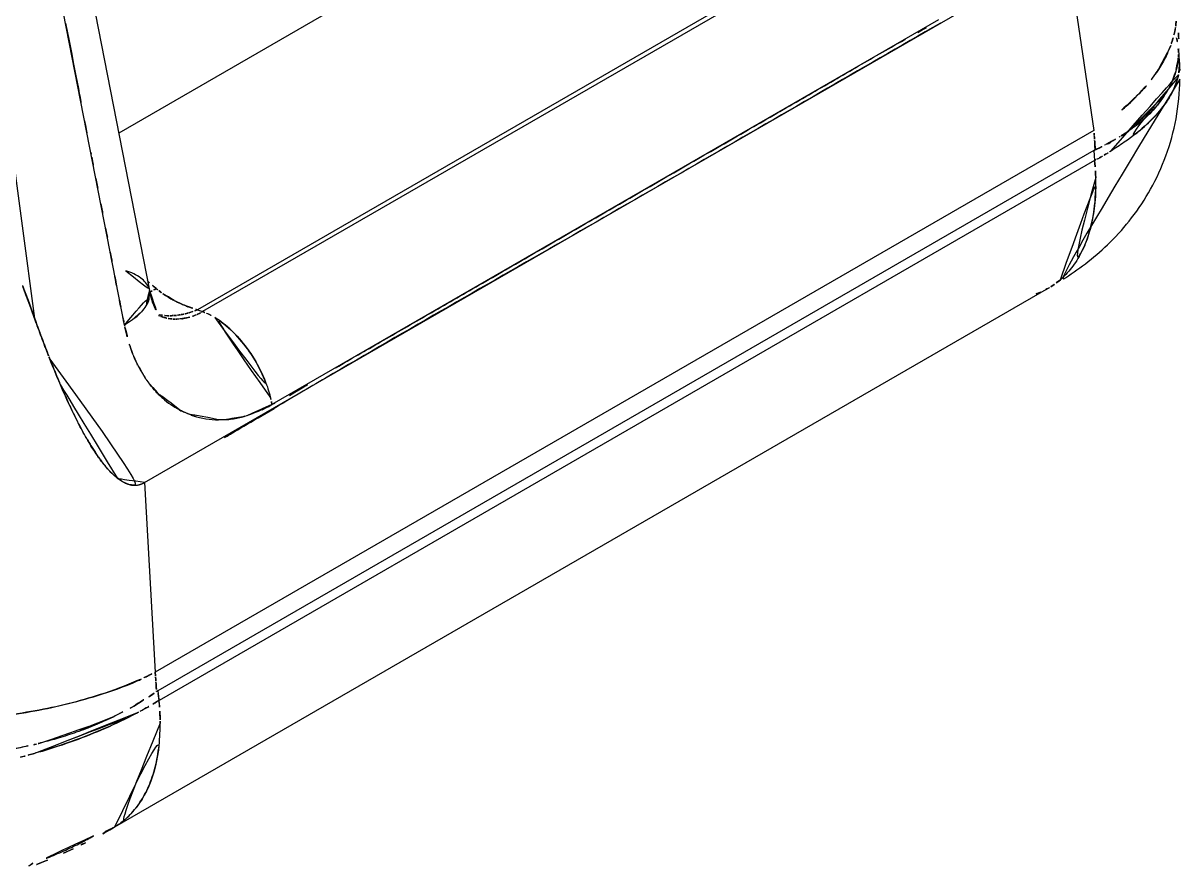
# Model space of a CAD drawing. Extents: x 16296660632 to 16296668616, y -37409619871 to -37409616241.
# Drawn here: x 16296668375.4 to 16296668432.3, y -37409617374.8 to -37409617333.3 of the extents above; entities that cross this region are included whole.
import ezdxf

# ---------------------------------------------------------------- set-up
doc = ezdxf.new("R2010")
doc.units = 0
doc.header["$LTSCALE"] = 10
doc.header["$MEASUREMENT"] = 0
doc.layers.get('0').update_dxf_attribs({"linetype": 'CONTINUOUS'})

msp = doc.modelspace()

# ---------------------------------------------------------------- linework, layer by layer
at = {"linetype": 'Continuous'}
for p, q in [((16296668411.319229, -37409617320.643677), (16296668380.09338, -37409617338.671532)), ((16296668376.68294, -37409617321.154739), (16296668381.60161, -37409617346.418137)), ((16296668380.37274, -37409617348.120049), (16296668375.454069, -37409617322.856644)), ((16296668372.81488, -37409617324.380341), (16296668375.958811, -37409617347.78862)), ((16296668416.737869, -37409617328.43779), (16296668383.966591, -37409617347.357857)), ((16296668416.988029, -37409617328.531273), (16296668384.216709, -37409617347.451378)), ((16296668381.36207, -37409617355.857597), (16296668426.731529, -37409617329.664124)), ((16296668426.731529, -37409617329.664124), (16296668428.03537, -37409617338.542587)), ((16296668420.397409, -37409617333.105507), (16296668387.626169, -37409617352.025551)), ((16296668432.197689, -37409617334.577591), (16296668432.237101, -37409617335.153267)), ((16296668428.03537, -37409617338.542587), (16296668381.88249, -37409617365.188362)), ((16296668428.042629, -37409617339.528374), (16296668382.00934, -37409617366.105103)), ((16296668428.03845, -37409617339.530777), (16296668428.07172, -37409617340.018173)), ((16296668428.07172, -37409617340.018173), (16296668382.07213, -37409617366.575447)), ((16296668425.811501, -37409617346.293694), (16296668379.884501, -37409617372.809036)), ((16296668383.96657, -37409617347.357887), (16296668384.216709, -37409617347.45137)), ((16296668381.36207, -37409617355.857597), (16296668381.88249, -37409617365.188362)), ((16296668382.007891, -37409617366.104477), (16296668382.070471, -37409617366.574944))]:
    msp.add_line(p, q, dxfattribs=at)
for points, start_tangent, end_tangent in [([(16296668432.074301, -37409617333.302994), (16296668432.101521, -37409617332.936348)], (0.119075458, 0.992885207), (0.027764452, 0.999614493)), ([(16296668377.481689, -37409617333.270569), (16296668378.19891, -37409617336.954781), (16296668378.414949, -37409617338.06694)], (0.191231197, -0.981545022), (0.190668848, -0.981654415)), ([(16296668420.49024, -37409617333.266403), (16296668414.574961, -37409617336.682579), (16296668402.418381, -37409617343.701027), (16296668390.261789, -37409617350.71946), (16296668387.732969, -37409617352.210136)], (-0.866090802, -0.49988671), (-0.861496357, -0.507763751)), ([(16296668419.381611, -37409617333.722168), (16296668420.444201, -37409617333.096603)], (0.874788307, 0.484505334), (0.842211402, 0.539147432)), ([(16296668432.02976, -37409617333.590584), (16296668431.856791, -37409617334.241798)], (-0.186210031, -0.982509961), (-0.322499963, -0.946569476)), ([(16296668432.0306, -37409617333.58625), (16296668432.074301, -37409617333.302994)], (0.184999799, 0.982738559), (0.119075458, 0.992885207)), ([(16296668432.074341, -37409617333.302994), (16296668432.02976, -37409617333.590584)], (-0.119195563, -0.992870796), (-0.186210031, -0.982509961)), ([(16296668418.37665, -37409617334.272163), (16296668419.381611, -37409617333.722168)], (0.875191622, 0.48377642), (0.874788307, 0.484505334)), ([(16296668431.85861, -37409617334.236839), (16296668432.029779, -37409617333.590584)], (0.321573552, 0.946884602), (0.185977613, 0.982553982)), ([(16296668432.105141, -37409617333.986153), (16296668432.1877, -37409617334.52224)], (0.226978474, -0.973899775), (0.073923654, -0.997263904)), ([(16296668432.19982, -37409617333.733833), (16296668432.207371, -37409617334.522034)], (0.037768232, -0.999286526), (-0.01863848, -0.999826288)), ([(16296668390.772791, -37409617350.2089), (16296668392.963079, -37409617348.944366), (16296668395.32604, -37409617347.580139), (16296668397.82123, -37409617346.139572), (16296668400.408199, -37409617344.646019), (16296668403.04978, -37409617343.120941), (16296668405.71559, -37409617341.581863), (16296668408.376181, -37409617340.045807), (16296668411.00205, -37409617338.529793), (16296668413.56374, -37409617337.050827), (16296668416.031771, -37409617335.625954), (16296668418.37665, -37409617334.272163)], (0.859666483, 0.510855693), (0.875191622, 0.48377642)), ([(16296668431.21661, -37409617335.541222), (16296668431.58637, -37409617334.892448), (16296668431.85861, -37409617334.236839)], (0.544626258, 0.838678865), (0.321573552, 0.946884602)), ([(16296668431.81591, -37409617334.357307), (16296668431.58663, -37409617334.892517), (16296668431.21979, -37409617335.539253)], (-0.344603442, -0.938748352), (-0.542599585, -0.839991482)), ([(16296668431.856791, -37409617334.241798), (16296668431.81591, -37409617334.357307)], (-0.322499963, -0.946569477), (-0.344603441, -0.938748352)), ([(16296668432.1877, -37409617334.52224), (16296668432.19512, -37409617334.858597)], (0.073923654, -0.997263904), (-0.031115611, -0.999515792)), ([(16296668432.196301, -37409617334.884178), (16296668432.20043, -37409617334.69239)], (0.053111308, 0.998588598), (-0.010342093, 0.999946519)), ([(16296668432.205219, -37409617334.618919), (16296668432.19702, -37409617334.858673)], (-0.02558251, -0.999672714), (-0.042779997, -0.999084517)), ([(16296668432.207371, -37409617334.522034), (16296668432.205219, -37409617334.618919)], (-0.01863848, -0.999826288), (-0.025582511, -0.999672714)), ([(16296668432.0895, -37409617335.547523), (16296668432.16675, -37409617335.176643), (16296668432.18471, -37409617335.033531)], (0.257316866, 0.966327083), (0.101547294, 0.994830713)), ([(16296668432.18067, -37409617335.074692), (16296668432.094061, -37409617335.548714)], (-0.102861128, -0.994695726), (-0.25187825, -0.96775893)), ([(16296668432.184641, -37409617335.033524), (16296668432.18067, -37409617335.074692)], (-0.088943756, -0.99603665), (-0.10286113, -0.994695726)), ([(16296668432.18471, -37409617335.033531), (16296668432.196301, -37409617334.884178)], (0.101547293, 0.994830713), (0.053111307, 0.998588599)), ([(16296668432.19512, -37409617334.858597), (16296668432.184641, -37409617335.033524)], (-0.031115611, -0.999515792), (-0.088943757, -0.99603665)), ([(16296668432.19655, -37409617334.88398), (16296668432.21447, -37409617334.990227)], (0.186718823, -0.982413396), (0.145699217, -0.989328933)), ([(16296668432.240499, -37409617335.297668), (16296668432.23889, -37409617335.447144), (16296668432.16853, -37409617335.931557)], (0.02114429, -0.999776435), (-0.23651265, -0.97162841)), ([(16296668432.213209, -37409617335.709717), (16296668432.24337, -37409617335.369171), (16296668432.24382, -37409617335.297684)], (0.153516124, 0.988146143), (-0.008336613, 0.99996525)), ([(16296668432.21447, -37409617334.990227), (16296668432.23217, -37409617335.142174)], (0.145699218, -0.989328933), (0.085318454, -0.996353733)), ([(16296668432.23217, -37409617335.142174), (16296668432.240499, -37409617335.297668)], (0.085318455, -0.996353733), (0.021144289, -0.999776435)), ([(16296668432.23814, -37409617335.152473), (16296668432.249729, -37409617335.346313)], (0.06819576, -0.997671959), (0.051213622, -0.998687721)), ([(16296668432.24382, -37409617335.297684), (16296668432.238291, -37409617335.152451)], (-0.008336612, 0.99996525), (-0.067802472, 0.997698765)), ([(16296668432.249729, -37409617335.346313), (16296668432.264231, -37409617336.01284)], (0.051213622, -0.998687721), (-0.007968094, -0.999968254)), ([(16296668428.869459, -37409617339.558456), (16296668429.53196, -37409617339.122948), (16296668430.69545, -37409617338.183533), (16296668431.544901, -37409617337.226463), (16296668431.846109, -37409617336.749443), (16296668432.06271, -37409617336.278519), (16296668432.194201, -37409617335.817574), (16296668432.213209, -37409617335.709717)], (0.850974718, 0.525206653), (0.153516124, 0.988146143)), ([(16296668431.21979, -37409617335.539253), (16296668430.18944, -37409617336.812187)], (-0.542599585, -0.839991482), (-0.698963061, -0.715157772)), ([(16296668431.91901, -37409617336.047348), (16296668432.03367, -37409617335.736816), (16296668432.047621, -37409617335.692772)], (0.38308697, 0.923712279), (0.296313082, 0.955090863)), ([(16296668432.052771, -37409617335.694359), (16296668431.91991, -37409617336.059448)], (-0.293186066, -0.956055402), (-0.387804182, -0.921741784)), ([(16296668432.047621, -37409617335.692772), (16296668432.0895, -37409617335.547523)], (0.296313082, 0.955090863), (0.257316866, 0.966327083)), ([(16296668432.07889, -37409617335.605072), (16296668432.052771, -37409617335.694359)], (-0.268113626, -0.963387297), (-0.293186065, -0.956055402)), ([(16296668432.094061, -37409617335.548714), (16296668432.07889, -37409617335.605072)], (-0.251878249, -0.967758931), (-0.268113626, -0.963387297)), ([(16296668432.264231, -37409617336.01284), (16296668432.077459, -37409617337.964287), (16296668431.581779, -37409617339.785477), (16296668430.83, -37409617341.427971), (16296668429.894211, -37409617342.846977), (16296668428.8442, -37409617344.033928), (16296668427.757231, -37409617344.991608), (16296668426.639071, -37409617345.789192), (16296668425.8085, -37409617346.296867)], (-0.007968094, -0.999968254), (-0.866158792, -0.499768893)), ([(16296668432.16853, -37409617335.931557), (16296668431.731661, -37409617336.947632), (16296668430.325621, -37409617338.517433), (16296668428.869381, -37409617339.558342)], (-0.23651265, -0.97162841), (-0.851873784, -0.52374713)), ([(16296668430.189199, -37409617336.811943), (16296668431.21661, -37409617335.541222)], (0.694969549, 0.719039169), (0.544626258, 0.838678865)), ([(16296668431.60153, -37409617336.674393), (16296668431.671721, -37409617336.553726), (16296668431.7349, -37409617336.437981)], (0.514707656, 0.85736575), (0.467218556, 0.884141856)), ([(16296668431.839849, -37409617336.238007), (16296668431.602289, -37409617336.674858)], (-0.429760141, -0.902943089), (-0.522172326, -0.852839998)), ([(16296668431.7349, -37409617336.437981), (16296668431.835621, -37409617336.236)], (0.467218556, 0.884141856), (0.424774803, 0.905299048)), ([(16296668431.835621, -37409617336.236), (16296668431.858191, -37409617336.187157), (16296668431.91901, -37409617336.047348)], (0.424774803, 0.905299048), (0.383086969, 0.923712279)), ([(16296668431.881411, -37409617336.148071), (16296668431.839849, -37409617336.238007)], (-0.408960414, -0.912552124), (-0.429760141, -0.902943089)), ([(16296668431.91991, -37409617336.059448), (16296668431.881411, -37409617336.148071)], (-0.387804181, -0.921741784), (-0.408960413, -0.912552125)), ([(16296668430.18944, -37409617336.812187), (16296668428.035379, -37409617338.542587)], (-0.698963061, -0.715157772), (-0.84035519, -0.54203612)), ([(16296668429.75861, -37409617338.561996), (16296668429.858431, -37409617338.492996), (16296668430.030821, -37409617338.368652), (16296668430.23748, -37409617338.209686), (16296668430.486561, -37409617338.000954), (16296668430.7848, -37409617337.719673), (16296668431.121361, -37409617337.349022), (16296668431.474541, -37409617336.875313), (16296668431.60153, -37409617336.674393)], (0.826650228, 0.562716092), (0.514707656, 0.85736575)), ([(16296668431.602289, -37409617336.674858), (16296668430.20392, -37409617338.232658), (16296668429.762751, -37409617338.567848)], (-0.522172326, -0.852839998), (-0.815859962, -0.578249533)), ([(16296668378.414949, -37409617338.06694), (16296668378.71722, -37409617339.621368)], (0.190668848, -0.981654415), (0.19124491, -0.98154235)), ([(16296668428.055401, -37409617338.757507), (16296668428.035379, -37409617338.542587)], (-0.085744369, 0.99631717), (-0.09984898, 0.995002604)), ([(16296668428.055401, -37409617338.757477), (16296668428.0632, -37409617338.851418)], (0.085805432, -0.996311913), (0.0796339, -0.996824178)), ([(16296668429.762751, -37409617338.567848), (16296668428.872471, -37409617339.121918)], (-0.815859962, -0.578249533), (-0.878271167, -0.478162898)), ([(16296668429.377661, -37409617338.808052), (16296668429.554991, -37409617338.696648), (16296668429.71246, -37409617338.593193), (16296668429.75861, -37409617338.561996)], (0.852101535, 0.523376512), (0.826650228, 0.562716092)), ([(16296668428.0632, -37409617338.851418), (16296668428.055401, -37409617338.757507)], (-0.079590607, 0.996827636), (-0.085744369, 0.99631717)), ([(16296668428.0632, -37409617338.851418), (16296668428.06423, -37409617338.864388), (16296668428.078951, -37409617339.06852)], (0.079633899, -0.996824178), (0.065116441, -0.997877672)), ([(16296668428.072269, -37409617338.970963), (16296668428.06423, -37409617338.864418), (16296668428.0632, -37409617338.851418)], (-0.07169318, 0.997426733), (-0.079590606, 0.996827636)), ([(16296668428.079519, -37409617339.077133), (16296668428.072269, -37409617338.970963)], (-0.064537936, 0.997915254), (-0.07169318, 0.997426733)), ([(16296668428.078951, -37409617339.06852), (16296668428.08597, -37409617339.182854), (16296668428.100599, -37409617339.49781)], (0.06511644, -0.997877672), (0.035301197, -0.999376719)), ([(16296668428.10059, -37409617339.497887), (16296668428.08597, -37409617339.18293), (16296668428.079519, -37409617339.077133)], (-0.035457137, 0.999371198), (-0.064537936, 0.997915254)), ([(16296668428.14953, -37409617339.472847), (16296668428.2533, -37409617339.422089), (16296668428.37878, -37409617339.35984), (16296668428.565821, -37409617339.264503)], (0.899464561, 0.436993711), (0.887677579, 0.460465542)), ([(16296668428.565821, -37409617339.264503), (16296668428.61075, -37409617339.241089)], (0.887677579, 0.460465542), (0.886091796, 0.463509793)), ([(16296668428.872471, -37409617339.121918), (16296668428.427851, -37409617339.348892)], (-0.878271167, -0.478162898), (-0.902279783, -0.43115101)), ([(16296668428.61075, -37409617339.241089), (16296668428.64887, -37409617339.221092)], (0.886091795, 0.463509795), (0.884754045, 0.466058237)), ([(16296668428.64887, -37409617339.221092), (16296668428.69031, -37409617339.199173), (16296668428.84384, -37409617339.116547), (16296668429.04413, -37409617339.005074), (16296668429.285299, -37409617338.864143)], (0.884754045, 0.466058236), (0.857197574, 0.514987688)), ([(16296668429.285299, -37409617338.864143), (16296668429.377661, -37409617338.808052)], (0.857197574, 0.514987688), (0.852101535, 0.523376513)), ([(16296668378.71722, -37409617339.621368), (16296668378.76367, -37409617339.859657)], (0.19124491, -0.98154235), (0.191406216, -0.981510907)), ([(16296668378.76367, -37409617339.859657), (16296668378.96693, -37409617340.899498)], (0.191406216, -0.981510907), (0.192337105, -0.981328914)), ([(16296668428.04207, -37409617339.527367), (16296668428.064091, -37409617339.515266), (16296668428.09144, -37409617339.500938)], (0.876773654, 0.480903275), (0.90806579, 0.418827555)), ([(16296668428.100599, -37409617339.49781), (16296668428.0795, -37409617339.508888), (16296668428.063459, -37409617339.517303), (16296668428.042629, -37409617339.528389)], (-0.885418834, -0.464794028), (-0.87698159, -0.480523975)), ([(16296668428.09144, -37409617339.500938), (16296668428.14953, -37409617339.472847)], (0.90104836, 0.433718633), (0.899464561, 0.436993711)), ([(16296668428.427851, -37409617339.348892), (16296668428.10059, -37409617339.497887)], (-0.902279783, -0.43115101), (-0.917584211, -0.397541464)), ([(16296668428.259199, -37409617339.915688), (16296668428.32056, -37409617339.881416)], (0.874099607, 0.48574672), (0.872011325, 0.489485699)), ([(16296668428.320021, -37409617339.88044), (16296668428.25951, -37409617339.914162)], (-0.87257815, -0.488474536), (-0.874577458, -0.484885831)), ([(16296668428.321449, -37409617339.880913), (16296668428.68313, -37409617339.671562)], (0.8719807, 0.489540252), (0.858618952, 0.512614373)), ([(16296668428.685579, -37409617339.669502), (16296668428.32091, -37409617339.879951)], (-0.859344307, -0.51139746), (-0.872548401, -0.488527674)), ([(16296668428.685829, -37409617339.669937), (16296668428.81731, -37409617339.590492)], (0.858511764, 0.512793868), (0.85316985, 0.521633211)), ([(16296668428.869381, -37409617339.558342), (16296668428.685579, -37409617339.669502)], (-0.851873784, -0.52374713), (-0.859344307, -0.51139746)), ([(16296668428.81731, -37409617339.590492), (16296668428.869459, -37409617339.558456)], (0.85316985, 0.521633212), (0.850974718, 0.525206653)), ([(16296668428.07193, -37409617340.018059), (16296668428.12665, -37409617340.851196)], (0.099794572, -0.995008062), (0.029473983, -0.999565548)), ([(16296668428.07221, -37409617340.018044), (16296668428.259199, -37409617339.915688)], (0.880168885, 0.474660651), (0.874099608, 0.48574672)), ([(16296668428.126591, -37409617340.851196), (16296668428.07214, -37409617340.017929)], (-0.029083929, 0.999576973), (-0.099684226, 0.995019123)), ([(16296668428.25951, -37409617339.914162), (16296668428.070271, -37409617340.017532)], (-0.874577458, -0.484885832), (-0.880508361, -0.474030618)), ([(16296668378.96693, -37409617340.899498), (16296668379.21096, -37409617342.142578)], (0.192337105, -0.981328914), (0.19255162, -0.981286846)), ([(16296668426.391371, -37409617345.881126), (16296668426.42432, -37409617345.852272), (16296668427.007389, -37409617345.213448), (16296668427.46949, -37409617344.443764), (16296668427.8141, -37409617343.546997), (16296668428.03694, -37409617342.518578), (16296668428.12958, -37409617341.349289), (16296668428.126591, -37409617340.851196)], (0.756181911, 0.654361458), (-0.029083929, 0.999576973)), ([(16296668428.12665, -37409617340.851196), (16296668428.049999, -37409617342.425407), (16296668427.48427, -37409617344.412903), (16296668426.391319, -37409617345.881081)], (0.029473983, -0.999565548), (-0.758673789, -0.651470706)), ([(16296668379.21096, -37409617342.142578), (16296668379.446989, -37409617343.350609)], (0.19255162, -0.981286846), (0.190615423, -0.98166479)), ([(16296668379.446989, -37409617343.350609), (16296668379.6731, -37409617344.526543)], (0.190615423, -0.98166479), (0.186696468, -0.982417645)), ([(16296668375.958811, -37409617347.788628), (16296668374.36418, -37409617343.58802)], (-0.33802511, 0.941137092), (-0.371569975, 0.928404951)), ([(16296668379.6731, -37409617344.526543), (16296668379.89991, -37409617345.726929)], (0.186696468, -0.982417645), (0.186102159, -0.9825304)), ([(16296668380.43943, -37409617345.442307), (16296668381.18561, -37409617345.805992), (16296668381.565559, -37409617346.289467), (16296668381.598881, -37409617346.417381)], (0.95472083, -0.297503172), (0.173026114, -0.984917237)), ([(16296668379.89991, -37409617345.726929), (16296668380.12492, -37409617346.8937)], (0.186102159, -0.9825304), (0.194012444, -0.980999068)), ([(16296668381.488041, -37409617345.925697), (16296668381.793909, -37409617346.201736)], (0.727068368, -0.686565065), (0.757592189, -0.652728179)), ([(16296668381.93404, -37409617346.319939), (16296668381.47621, -37409617345.916862)], (-0.77255774, 0.634944516), (-0.728309814, 0.685247995)), ([(16296668425.921089, -37409617346.229103), (16296668426.391371, -37409617345.881126)], (0.847664896, 0.53053202), (0.756181911, 0.654361457)), ([(16296668426.391319, -37409617345.881081), (16296668425.81209, -37409617346.290604)], (-0.75867379, -0.651470706), (-0.866341818, -0.499451553)), ([(16296668380.3727, -37409617348.120041), (16296668381.142771, -37409617347.528572), (16296668381.549721, -37409617346.926872), (16296668381.600651, -37409617346.419144)], (0.856901897, 0.515479523), (-0.173558259, 0.984823604)), ([(16296668381.59923, -37409617346.41938), (16296668381.568899, -37409617346.871872), (16296668381.16608, -37409617347.504433)], (0.170674973, -0.985327384), (-0.693946189, -0.720026866)), ([(16296668381.59712, -37409617346.419884), (16296668381.65707, -37409617346.664864), (16296668381.8894, -37409617347.299828), (16296668382.101721, -37409617347.622383)], (0.197517954, -0.98029927), (0.758839106, -0.651278136)), ([(16296668381.61125, -37409617346.49231), (16296668381.93405, -37409617346.319939)], (0.901774335, 0.432207182), (0.862586702, 0.505909263)), ([(16296668381.93405, -37409617346.319939), (16296668381.611309, -37409617346.492043)], (-0.862586369, -0.505909829), (-0.902298977, -0.43111084)), ([(16296668381.793909, -37409617346.201736), (16296668381.93405, -37409617346.319939)], (0.757592189, -0.652728179), (0.77124301, -0.636540824)), ([(16296668381.934111, -37409617346.319862), (16296668382.13356, -37409617346.475754)], (0.771215946, -0.636573613), (0.803791795, -0.594910708)), ([(16296668382.148769, -37409617346.481552), (16296668381.93404, -37409617346.319939)], (-0.811226389, 0.5847322), (-0.786532879, 0.617548403)), ([(16296668382.13356, -37409617346.475754), (16296668382.17594, -37409617346.50676), (16296668382.25486, -37409617346.562721)], (0.803791794, -0.594910709), (0.821338521, -0.570441088)), ([(16296668382.25486, -37409617346.562721), (16296668382.42452, -37409617346.675591), (16296668382.55768, -37409617346.75769)], (0.821338521, -0.570441088), (0.85877729, -0.512349067)), ([(16296668382.81164, -37409617346.898064), (16296668382.58814, -37409617346.770943), (16296668382.148769, -37409617346.481552)], (-0.880024148, 0.47492894), (-0.811226389, 0.5847322)), ([(16296668425.40749, -37409617346.493507), (16296668424.84688, -37409617346.685127)], (-0.918434865, -0.395572243), (-0.968717728, -0.248165195)), ([(16296668425.81209, -37409617346.290604), (16296668425.40749, -37409617346.493507)], (-0.866341818, -0.499451553), (-0.918434865, -0.395572243)), ([(16296668425.713461, -37409617346.349739), (16296668425.80847, -37409617346.296799)], (0.880871708, 0.473355083), (0.866184157, 0.499724931)), ([(16296668425.80847, -37409617346.296799), (16296668425.921089, -37409617346.229103)], (0.866184157, 0.499724931), (0.847664896, 0.530532021)), ([(16296668375.63777, -37409617346.909042), (16296668376.021749, -37409617347.963081), (16296668376.105539, -37409617348.196114), (16296668376.1644, -37409617348.35762)], (0.346668564, -0.93798769), (0.344115317, -0.938927393)), ([(16296668380.12492, -37409617346.8937), (16296668380.298071, -37409617347.745644)], (0.194012444, -0.980999068), (0.205038323, -0.978753946)), ([(16296668382.55768, -37409617346.75769), (16296668382.67786, -37409617346.827339), (16296668382.780291, -37409617346.883591)], (0.85877729, -0.512349066), (0.881426533, -0.472321148)), ([(16296668382.780291, -37409617346.883591), (16296668382.8057, -37409617346.897133), (16296668382.933969, -37409617346.963013), (16296668383.02112, -37409617347.005524)], (0.881426533, -0.472321148), (0.902472573, -0.430747322)), ([(16296668383.021111, -37409617347.005531), (16296668382.81164, -37409617346.898064)], (-0.899185231, 0.437568189), (-0.880024148, 0.474928941)), ([(16296668383.02112, -37409617347.005524), (16296668383.062639, -37409617347.025124), (16296668383.19175, -37409617347.083527), (16296668383.45063, -37409617347.189362), (16296668383.480049, -37409617347.20047)], (0.902472573, -0.430747322), (0.936553134, -0.350525645)), ([(16296668383.26605, -37409617347.117317), (16296668383.021111, -37409617347.005531)], (-0.919849809, 0.392270734), (-0.899185231, 0.437568189)), ([(16296668383.497589, -37409617347.209618), (16296668383.26605, -37409617347.117317)], (-0.937532525, 0.347897636), (-0.919849809, 0.392270734)), ([(16296668383.480049, -37409617347.20047), (16296668383.966619, -37409617347.357857)], (0.936553134, -0.350525645), (0.964546981, -0.2639112)), ([(16296668383.73123, -37409617347.289886), (16296668383.497589, -37409617347.209618)], (-0.953470062, 0.301487712), (-0.937532525, 0.347897636)), ([(16296668380.298071, -37409617347.745644), (16296668380.321859, -37409617347.858681)], (0.205038324, -0.978753945), (0.206831474, -0.978376585)), ([(16296668380.321859, -37409617347.858681), (16296668380.377371, -37409617348.117264)], (0.206831475, -0.978376585), (0.214030492, -0.97682698)), ([(16296668381.16608, -37409617347.504433), (16296668380.37274, -37409617348.120064)], (-0.693946189, -0.720026866), (-0.856898134, -0.515485778)), ([(16296668382.045321, -37409617347.636787), (16296668382.16539, -37409617347.685852)], (0.91409338, -0.405503752), (0.936550184, -0.350533527)), ([(16296668382.08815, -37409617347.609268), (16296668382.49618, -37409617347.651802)], (0.984607698, -0.17477895), (0.999430636, -0.033740233)), ([(16296668382.101721, -37409617347.622383), (16296668382.1492, -37409617347.661926)], (0.758839106, -0.651278136), (0.766137722, -0.642676428)), ([(16296668382.1492, -37409617347.661926), (16296668382.175421, -37409617347.686096)], (0.766137723, -0.642676427), (0.629629408, -0.776895623)), ([(16296668382.16539, -37409617347.685852), (16296668382.223591, -37409617347.70668)], (0.936550184, -0.350533527), (0.946310976, -0.323257693)), ([(16296668382.223551, -37409617347.706779), (16296668382.162251, -37409617347.684776)], (-0.946294971, 0.323304545), (-0.935992402, 0.352020204)), ([(16296668382.492889, -37409617347.651299), (16296668382.0884, -37409617347.608917)], (-0.9993746, 0.035361117), (-0.984744666, 0.174005584)), ([(16296668382.223591, -37409617347.70668), (16296668382.338499, -37409617347.742287)], (0.946310977, -0.323257692), (0.963379435, -0.268141874)), ([(16296668382.33848, -37409617347.742393), (16296668382.223551, -37409617347.706779)], (-0.963364389, 0.268195926), (-0.946294971, 0.323304543)), ([(16296668382.338499, -37409617347.742287), (16296668382.6429, -37409617347.803177)], (0.963379435, -0.268141874), (0.992210295, -0.124574199)), ([(16296668382.642879, -37409617347.803307), (16296668382.33848, -37409617347.742393)], (-0.992192518, 0.124715705), (-0.963364389, 0.268195926)), ([(16296668382.49618, -37409617347.651802), (16296668382.68833, -37409617347.652184)], (0.999430636, -0.033740233), (0.999562955, 0.029561797)), ([(16296668382.68832, -37409617347.651909), (16296668382.492889, -37409617347.651299)], (-0.999583398, -0.028862278), (-0.9993746, 0.035361117)), ([(16296668382.6429, -37409617347.803177), (16296668382.8174, -37409617347.818077)], (0.992210295, -0.124574198), (0.998946625, -0.045887257)), ([(16296668382.68833, -37409617347.652184), (16296668382.85289, -37409617347.642906)], (0.999562955, 0.029561797), (0.996581841, 0.082611342)), ([(16296668382.817381, -37409617347.818237), (16296668382.642879, -37409617347.803307)], (-0.998940217, 0.046026549), (-0.992192518, 0.124715705)), ([(16296668382.852871, -37409617347.642769), (16296668382.68832, -37409617347.651909)], (-0.996637065, -0.081942423), (-0.999583398, -0.028862278)), ([(16296668382.8174, -37409617347.818077), (16296668382.9557, -37409617347.820213)], (0.998946625, -0.045887257), (0.999886181, 0.015087236)), ([(16296668382.85289, -37409617347.642906), (16296668383.070999, -37409617347.617241)], (0.996581841, 0.082611341), (0.98860979, 0.150501437)), ([(16296668382.955469, -37409617347.820381), (16296668382.817381, -37409617347.818237)], (-0.999889281, -0.014880393), (-0.998940217, 0.046026549)), ([(16296668383.070999, -37409617347.617233), (16296668382.852871, -37409617347.642769)], (-0.988700307, -0.149905647), (-0.996637065, -0.081942423)), ([(16296668382.9557, -37409617347.820213), (16296668383.272711, -37409617347.79348), (16296668383.79191, -37409617347.65435)], (0.999886181, 0.015087236), (0.93423645, 0.356654251)), ([(16296668383.59119, -37409617347.722237), (16296668383.273069, -37409617347.793587), (16296668382.955709, -37409617347.820381)], (-0.95937929, -0.28211944), (-0.999887726, -0.01498451)), ([(16296668383.070999, -37409617347.617241), (16296668383.22184, -37409617347.590736)], (0.98860979, 0.150501437), (0.980756069, 0.195237121)), ([(16296668383.217819, -37409617347.591614), (16296668383.070999, -37409617347.617233)], (-0.981087239, -0.193566085), (-0.988700307, -0.149905647)), ([(16296668383.22184, -37409617347.590736), (16296668383.42428, -37409617347.544144)], (0.980756069, 0.19523712), (0.967588277, 0.252533021)), ([(16296668383.42432, -37409617347.544296), (16296668383.217819, -37409617347.591614)], (-0.967659547, -0.252259789), (-0.981087239, -0.193566086)), ([(16296668383.42428, -37409617347.544144), (16296668383.59511, -37409617347.49514)], (0.967588277, 0.252533021), (0.954384185, 0.298581357)), ([(16296668383.59107, -37409617347.49659), (16296668383.42432, -37409617347.544296)], (-0.954722488, -0.297497851), (-0.967659547, -0.252259788)), ([(16296668383.59511, -37409617347.49514), (16296668383.966579, -37409617347.357887)], (0.954384185, 0.298581357), (0.919808577, 0.392367407)), ([(16296668383.79192, -37409617347.654404), (16296668383.59119, -37409617347.722237)], (-0.934147016, -0.356888431), (-0.95937929, -0.28211944)), ([(16296668383.966619, -37409617347.357857), (16296668383.59107, -37409617347.49659)], (-0.919398992, -0.393326193), (-0.954722488, -0.297497851)), ([(16296668383.79191, -37409617347.65435), (16296668384.057119, -37409617347.537376)], (0.93423645, 0.356654251), (0.893921594, 0.448223363)), ([(16296668383.966591, -37409617347.357857), (16296668383.73123, -37409617347.289886)], (-0.967493001, 0.252897792), (-0.953470062, 0.301487712)), ([(16296668384.053049, -37409617347.539413), (16296668383.79192, -37409617347.654404)], (-0.8946053, -0.446857201), (-0.934147016, -0.356888431)), ([(16296668384.057119, -37409617347.537376), (16296668384.2167, -37409617347.451347)], (0.893921594, 0.448223363), (0.866009024, 0.50002837)), ([(16296668384.216709, -37409617347.45137), (16296668384.053049, -37409617347.539413)], (-0.866165313, -0.499757591), (-0.8946053, -0.446857201)), ([(16296668384.216749, -37409617347.451317), (16296668384.51413, -37409617347.580017)], (0.936716499, -0.350088848), (0.897398078, -0.441221814)), ([(16296668384.521469, -37409617347.583687), (16296668384.216709, -37409617347.45137)], (-0.896410006, 0.443225791), (-0.936726724, 0.350061487)), ([(16296668384.51413, -37409617347.580017), (16296668384.814619, -37409617347.745552)], (0.897398078, -0.441221814), (0.853732652, -0.520711588)), ([(16296668387.541969, -37409617351.636497), (16296668387.2952, -37409617350.873016), (16296668386.75099, -37409617349.776314), (16296668386.016701, -37409617348.775681), (16296668385.144939, -37409617347.968407), (16296668384.521469, -37409617347.583687)], (-0.245423683, 0.969415915), (-0.896410006, 0.443225791)), ([(16296668384.814619, -37409617347.745552), (16296668385.11311, -37409617347.94503), (16296668385.94961, -37409617348.700951), (16296668386.69578, -37409617349.686813), (16296668387.278419, -37409617350.830704), (16296668387.541941, -37409617351.636513)], (0.853732652, -0.520711588), (0.245346031, -0.96943557)), ([(16296668376.10569, -37409617348.196518), (16296668376.03952, -37409617348.013657), (16296668375.958811, -37409617347.788628)], (-0.341529464, 0.939871068), (-0.33612437, 0.941817609)), ([(16296668376.10569, -37409617348.196518), (16296668376.1644, -37409617348.35762)], (0.340340974, -0.94030209), (0.344115317, -0.938927392)), ([(16296668376.173201, -37409617348.381508), (16296668376.11985, -37409617348.235451), (16296668376.10569, -37409617348.196518)], (-0.344105308, 0.938931061), (-0.341529464, 0.939871068)), ([(16296668376.1467, -37409617348.309258), (16296668376.18046, -37409617348.401413)], (0.343187788, -0.939266811), (0.344802498, -0.938675257)), ([(16296668376.18046, -37409617348.401413), (16296668376.20064, -37409617348.456284), (16296668376.25374, -37409617348.600128)], (0.344802498, -0.938675257), (0.347154035, -0.937808123)), ([(16296668376.25374, -37409617348.600128), (16296668376.19981, -37409617348.453987), (16296668376.173201, -37409617348.381508)], (-0.347257979, 0.937769639), (-0.344105308, 0.938931061)), ([(16296668380.377371, -37409617348.117264), (16296668380.411501, -37409617348.270477)], (0.214030492, -0.97682698), (0.22114379, -0.975241213)), ([(16296668380.403839, -37409617348.272141), (16296668380.3727, -37409617348.120041)], (-0.209197718, 0.977873363), (-0.191891451, 0.981416156)), ([(16296668380.411501, -37409617348.270477), (16296668380.72069, -37409617349.374001)], (0.22114379, -0.975241213), (0.336352759, -0.941736068)), ([(16296668376.25374, -37409617348.600128), (16296668376.28937, -37409617348.696152), (16296668376.372061, -37409617348.917229), (16296668376.42399, -37409617349.054817)], (0.347154035, -0.937808123), (0.354199745, -0.935169792)), ([(16296668376.6457, -37409617349.631172), (16296668376.593889, -37409617349.49807), (16296668376.515841, -37409617349.295723), (16296668376.437401, -37409617349.090141), (16296668376.35858, -37409617348.88134), (16296668376.27939, -37409617348.669289), (16296668376.25374, -37409617348.600128)], (-0.363964965, 0.931412639), (-0.347257979, 0.937769639)), ([(16296668380.773279, -37409617349.509628), (16296668380.403839, -37409617348.272141)], (-0.366165241, 0.930549846), (-0.209197717, 0.977873364)), ([(16296668376.42399, -37409617349.054817), (16296668376.449039, -37409617349.120857), (16296668376.52063, -37409617349.308289), (16296668376.587139, -37409617349.480743), (16296668376.64567, -37409617349.63118)], (0.354199745, -0.935169792), (0.363955204, -0.931416453)), ([(16296668380.72069, -37409617349.374001), (16296668380.77117, -37409617349.510406)], (0.336352759, -0.941736068), (0.357736554, -0.933822551)), ([(16296668380.77117, -37409617349.510406), (16296668380.829411, -37409617349.656937)], (0.357736554, -0.933822552), (0.380960197, -0.924591439)), ([(16296668380.832621, -37409617349.65564), (16296668380.773279, -37409617349.509628)], (-0.386856458, 0.922139946), (-0.366165241, 0.930549846)), ([(16296668376.708891, -37409617349.792137), (16296668376.671551, -37409617349.697182), (16296668376.6457, -37409617349.631172)], (-0.366894067, 0.930262728), (-0.363964965, 0.931412639)), ([(16296668376.66128, -37409617349.671066), (16296668376.70886, -37409617349.792137)], (0.364673038, -0.931135638), (0.366883542, -0.930266879)), ([(16296668376.70886, -37409617349.792137), (16296668377.1245, -37409617350.812897), (16296668377.686609, -37409617352.082161), (16296668378.187099, -37409617353.094856), (16296668378.632811, -37409617353.894028), (16296668379.0301, -37409617354.516563), (16296668379.384781, -37409617354.993713), (16296668379.82345, -37409617355.47007), (16296668380.354851, -37409617355.855247), (16296668380.83695, -37409617355.991188), (16296668381.36208, -37409617355.857597)], (0.366883542, -0.930266879), (0.895518118, 0.445025055)), ([(16296668377.179251, -37409617350.942253), (16296668377.12928, -37409617350.824181), (16296668377.05398, -37409617350.644386), (16296668376.978279, -37409617350.46138), (16296668376.902189, -37409617350.275169), (16296668376.825701, -37409617350.085716), (16296668376.748819, -37409617349.893066), (16296668376.708891, -37409617349.792137)], (-0.391201645, 0.920304989), (-0.366894067, 0.930262728)), ([(16296668380.829411, -37409617349.656937), (16296668381.411209, -37409617350.741219)], (0.380960197, -0.924591439), (0.562788877, -0.826600678)), ([(16296668381.41287, -37409617350.740067), (16296668381.09514, -37409617350.209557), (16296668380.832621, -37409617349.65564)], (-0.557874359, 0.829925418), (-0.386856458, 0.922139946)), ([(16296668388.48292, -37409617351.57061), (16296668390.772791, -37409617350.2089)], (0.870655617, 0.491893074), (0.859666483, 0.510855693)), ([(16296668380.047621, -37409617355.659981), (16296668380.02883, -37409617355.645554), (16296668379.97217, -37409617355.600342), (16296668379.915079, -37409617355.552299), (16296668379.85754, -37409617355.501389), (16296668379.79957, -37409617355.447617), (16296668379.741171, -37409617355.390953), (16296668379.682329, -37409617355.331413), (16296668379.62306, -37409617355.268959), (16296668379.56336, -37409617355.203583), (16296668379.50322, -37409617355.135277), (16296668379.44264, -37409617355.064034), (16296668379.38163, -37409617354.989838), (16296668379.32019, -37409617354.912682), (16296668379.25831, -37409617354.832558), (16296668379.195999, -37409617354.749443), (16296668379.133261, -37409617354.663322), (16296668379.070089, -37409617354.574203), (16296668379.006479, -37409617354.482079), (16296668378.94245, -37409617354.386909), (16296668378.877991, -37409617354.288719), (16296668378.813089, -37409617354.187469), (16296668378.747761, -37409617354.083183), (16296668378.682011, -37409617353.975822), (16296668378.615829, -37409617353.865402), (16296668378.549219, -37409617353.751907), (16296668378.482201, -37409617353.635323), (16296668378.41474, -37409617353.515648), (16296668378.34687, -37409617353.392891), (16296668378.27857, -37409617353.266998), (16296668378.20985, -37409617353.138008), (16296668378.140711, -37409617353.00589), (16296668378.071159, -37409617352.870644), (16296668378.001181, -37409617352.732262), (16296668377.93079, -37409617352.590736), (16296668377.85998, -37409617352.446037), (16296668377.788759, -37409617352.298187), (16296668377.717119, -37409617352.147179), (16296668377.645069, -37409617351.992989), (16296668377.572611, -37409617351.835609), (16296668377.499741, -37409617351.675041), (16296668377.42646, -37409617351.511269), (16296668377.35277, -37409617351.344307), (16296668377.278669, -37409617351.174133), (16296668377.20418, -37409617351.000771), (16296668377.179251, -37409617350.942253)], (-0.795811356, 0.605544619), (-0.391201645, 0.920304989)), ([(16296668381.411209, -37409617350.741219), (16296668381.46306, -37409617350.816063)], (0.562788876, -0.826600678), (0.576078099, -0.817394656)), ([(16296668381.464251, -37409617350.815208), (16296668381.41287, -37409617350.740067)], (-0.571146981, 0.82084781), (-0.557874359, 0.829925418)), ([(16296668381.46306, -37409617350.816063), (16296668381.55142, -37409617350.937912), (16296668381.61673, -37409617351.023697)], (0.576078099, -0.817394656), (0.613501385, -0.789693644)), ([(16296668381.616671, -37409617351.023682), (16296668381.464251, -37409617350.815208)], (-0.609209039, 0.793009676), (-0.571146981, 0.82084781)), ([(16296668381.61673, -37409617351.023697), (16296668383.073191, -37409617352.286362)], (0.613501385, -0.789693644), (0.880173878, -0.474651392)), ([(16296668383.073771, -37409617352.285263), (16296668382.254869, -37409617351.711098), (16296668381.616671, -37409617351.023682)], (-0.879168889, 0.476510299), (-0.609209039, 0.793009676)), ([(16296668386.36792, -37409617352.574257), (16296668387.498249, -37409617352.097816), (16296668388.48292, -37409617351.57061)], (0.955415667, 0.295264124), (0.870655617, 0.491893074)), ([(16296668387.541941, -37409617351.636513), (16296668387.62611, -37409617352.025543)], (0.245346028, -0.969435571), (0.176418543, -0.984315243)), ([(16296668387.626169, -37409617352.025574), (16296668387.541969, -37409617351.636497)], (-0.176460928, 0.984307645), (-0.245423683, 0.969415915)), ([(16296668383.073191, -37409617352.286362), (16296668383.14489, -37409617352.324074), (16296668383.175911, -37409617352.339813)], (0.880173878, -0.474651393), (0.893846557, -0.448372983)), ([(16296668383.176291, -37409617352.339027), (16296668383.073771, -37409617352.285263)], (-0.891918112, 0.452196949), (-0.879168888, 0.4765103)), ([(16296668383.175911, -37409617352.339813), (16296668385.00046, -37409617352.776283)], (0.893846558, -0.448372982), (0.99993606, -0.011308227)), ([(16296668387.732969, -37409617352.210136), (16296668381.3622, -37409617355.857841)], (-0.861496357, -0.507763751), (-0.878284104, -0.478139136)), ([(16296668387.62611, -37409617352.025543), (16296668386.299589, -37409617352.596367)], (-0.864573786, -0.50250589), (-0.962033463, -0.272931522)), ([(16296668385.00046, -37409617352.776619), (16296668383.768801, -37409617352.583076), (16296668383.176291, -37409617352.339027)], (-0.999967969, 0.008003789), (-0.891918112, 0.452196949)), ([(16296668385.00046, -37409617352.776283), (16296668386.196501, -37409617352.623627)], (0.99993606, -0.011308227), (0.966080369, 0.258241595)), ([(16296668386.19668, -37409617352.624413), (16296668385.58396, -37409617352.742729), (16296668385.00046, -37409617352.776619)], (-0.967560278, -0.252640274), (-0.999967969, 0.008003789)), ([(16296668386.196501, -37409617352.623627), (16296668386.2992, -37409617352.59491)], (0.966080369, 0.258241595), (0.959868379, 0.280450878)), ([(16296668386.299589, -37409617352.596367), (16296668386.19668, -37409617352.624413)], (-0.962033463, -0.272931522), (-0.967560278, -0.252640273)), ([(16296668386.2992, -37409617352.59491), (16296668386.36792, -37409617352.574257)], (0.959868379, 0.280450879), (0.955415667, 0.295264124)), ([(16296668381.3622, -37409617355.857841), (16296668381.30442, -37409617355.888687), (16296668381.258551, -37409617355.910339), (16296668381.212259, -37409617355.929482), (16296668381.16555, -37409617355.946091), (16296668381.11841, -37409617355.96019), (16296668381.070841, -37409617355.971733), (16296668381.02286, -37409617355.980698), (16296668380.97443, -37409617355.987099), (16296668380.925579, -37409617355.990898), (16296668380.87631, -37409617355.992104), (16296668380.82659, -37409617355.990677), (16296668380.776449, -37409617355.986633), (16296668380.72587, -37409617355.979912), (16296668380.67486, -37409617355.970551), (16296668380.623409, -37409617355.958504), (16296668380.571541, -37409617355.943771), (16296668380.51922, -37409617355.926331), (16296668380.466471, -37409617355.906197), (16296668380.41329, -37409617355.883308), (16296668380.359671, -37409617355.857674), (16296668380.30562, -37409617355.829292), (16296668380.251129, -37409617355.798126), (16296668380.196211, -37409617355.764191), (16296668380.14086, -37409617355.72747), (16296668380.08506, -37409617355.68792), (16296668380.047621, -37409617355.659981)], (-0.878284104, -0.478139136), (-0.795811356, 0.605544619)), ([(16296668381.00581, -37409617365.616508), (16296668381.49264, -37409617365.389748)], (0.915088554, 0.403252946), (0.897080171, 0.441867816)), ([(16296668381.4891, -37409617365.382301), (16296668381.04767, -37409617365.584503)], (-0.902940872, -0.429764798), (-0.915056214, -0.403326326)), ([(16296668381.49264, -37409617365.389748), (16296668381.562429, -37409617365.355072)], (0.897080171, 0.441867816), (0.894132833, 0.447801828)), ([(16296668381.568741, -37409617365.344116), (16296668381.50326, -37409617365.375542)], (-0.900576622, -0.434697305), (-0.902524508, -0.430638494)), ([(16296668381.562429, -37409617365.355072), (16296668381.62731, -37409617365.322327)], (0.894132833, 0.447801827), (0.89130326, 0.453407652)), ([(16296668381.634001, -37409617365.312431), (16296668381.568741, -37409617365.344116)], (-0.898595991, -0.438776988), (-0.900576622, -0.434697306)), ([(16296668381.62731, -37409617365.322327), (16296668381.8825, -37409617365.188377)], (0.89130326, 0.453407651), (0.879283612, 0.476298573)), ([(16296668381.8825, -37409617365.188377), (16296668381.892891, -37409617365.296013)], (0.099519025, -0.99503566), (0.092764165, -0.995688109)), ([(16296668381.8929, -37409617365.296013), (16296668381.8825, -37409617365.188377)], (-0.092773501, 0.995687239), (-0.099683994, 0.995019146)), ([(16296668381.892891, -37409617365.296013), (16296668381.91102, -37409617365.506104)], (0.092764164, -0.995688109), (0.079080312, -0.996868248)), ([(16296668381.91102, -37409617365.506104), (16296668381.8929, -37409617365.296013)], (-0.079046133, 0.996870959), (-0.0927735, 0.995687239)), ([(16296668363.349001, -37409617366.448517), (16296668365.328621, -37409617366.999931), (16296668368.65152, -37409617367.471962), (16296668372.20686, -37409617367.515907), (16296668375.753981, -37409617367.126648), (16296668379.052311, -37409617366.331573), (16296668381.00581, -37409617365.616508)], (0.94970374, -0.313149813), (0.915088554, 0.403252946)), ([(16296668381.04767, -37409617365.584503), (16296668379.18358, -37409617366.289818), (16296668375.9811, -37409617367.086212), (16296668372.52668, -37409617367.497932), (16296668368.898199, -37409617367.487953), (16296668365.45142, -37409617367.023827), (16296668363.400021, -37409617366.477814)], (-0.915056214, -0.403326326), (-0.949631569, 0.313368607)), ([(16296668381.91102, -37409617365.506104), (16296668381.91135, -37409617365.510162), (16296668381.92272, -37409617365.664223)], (0.079080312, -0.996868248), (0.068478196, -0.997652613)), ([(16296668381.91939, -37409617365.61673), (16296668381.91135, -37409617365.510193), (16296668381.91102, -37409617365.506104)], (-0.071685814, 0.997427263), (-0.079046133, 0.996870959)), ([(16296668381.92272, -37409617365.664223), (16296668381.93309, -37409617365.828644), (16296668381.9333, -37409617365.832329)], (0.068478196, -0.997652613), (0.057108131, -0.998367999)), ([(16296668381.9333, -37409617365.832329), (16296668381.93309, -37409617365.828667), (16296668381.91939, -37409617365.61673)], (-0.057070307, 0.998370162), (-0.071685814, 0.997427263)), ([(16296668381.9333, -37409617365.832329), (16296668381.94771, -37409617366.143578)], (0.057108131, -0.998367999), (0.03512687, -0.999382861)), ([(16296668381.94363, -37409617366.039009), (16296668381.9333, -37409617365.832329)], (-0.042705626, 0.999087699), (-0.057070307, 0.998370162)), ([(16296668380.92733, -37409617366.784363), (16296668381.94628, -37409617366.143021)], (0.863536196, 0.504286862), (0.826682805, 0.562668233)), ([(16296668381.838301, -37409617366.221703), (16296668381.11784, -37409617366.692497)], (-0.81717261, -0.576393031), (-0.855307162, -0.518121278)), ([(16296668382.070471, -37409617366.574959), (16296668381.253811, -37409617367.049782)], (-0.851506961, -0.524343299), (-0.876544088, -0.481321579)), ([(16296668381.94771, -37409617366.143578), (16296668381.94363, -37409617366.039009)], (-0.035301196, 0.999376719), (-0.042705627, 0.999087699)), ([(16296668381.94628, -37409617366.143021), (16296668381.9666, -37409617366.129639), (16296668381.98715, -37409617366.116791), (16296668382.007891, -37409617366.104477)], (0.828614922, 0.559818999), (0.866202618, 0.499692931)), ([(16296668382.00934, -37409617366.105103), (16296668381.988791, -37409617366.117302), (16296668381.96825, -37409617366.130119), (16296668381.94771, -37409617366.143578)], (-0.866032048, -0.499988491), (-0.830386129, -0.557188368)), ([(16296668382.07213, -37409617366.575439), (16296668382.05113, -37409617366.418716), (16296668382.03031, -37409617366.261871), (16296668382.009661, -37409617366.104927)], (-0.133387762, 0.991063926), (-0.129853577, 0.991533181)), ([(16296668382.07192, -37409617366.575569), (16296668382.12698, -37409617367.430809)], (0.099684421, -0.995019103), (0.027095903, -0.999632839)), ([(16296668379.871161, -37409617367.356323), (16296668379.919861, -37409617367.331947), (16296668380.92733, -37409617366.784363)], (0.894989972, 0.446086259), (0.863536196, 0.504286862)), ([(16296668381.11784, -37409617366.692497), (16296668379.874241, -37409617367.362747)], (-0.855307162, -0.518121278), (-0.901550288, -0.432674333)), ([(16296668380.958811, -37409617367.20829), (16296668381.248671, -37409617367.052994)], (0.885250894, 0.465113809), (0.877551003, 0.479483303)), ([(16296668381.253811, -37409617367.049782), (16296668380.958941, -37409617367.208527)], (-0.876544088, -0.481321579), (-0.88436088, -0.46680385)), ([(16296668381.248671, -37409617367.052994), (16296668382.071989, -37409617366.575684)], (0.877551003, 0.479483303), (0.85154752, 0.524277427)), ([(16296668382.12738, -37409617367.432114), (16296668382.07213, -37409617366.575439)], (-0.027226244, 0.999629297), (-0.099575638, 0.995029996)), ([(16296668375.87981, -37409617369.201859), (16296668376.45442, -37409617369.032242), (16296668378.476089, -37409617368.331718), (16296668380.36788, -37409617367.507187), (16296668380.958811, -37409617367.20829)], (0.961848501, 0.273582641), (0.885250894, 0.465113809)), ([(16296668380.958941, -37409617367.208527), (16296668379.440769, -37409617367.937103), (16296668376.35169, -37409617369.064407), (16296668375.879829, -37409617369.201958)], (-0.88436088, -0.46680385), (-0.962274735, -0.272079648)), ([(16296668376.210211, -37409617368.677887), (16296668376.29141, -37409617368.657333), (16296668377.122339, -37409617368.429222), (16296668378.00667, -37409617368.144501), (16296668378.941971, -37409617367.783913), (16296668379.871161, -37409617367.356323)], (0.969800953, 0.243897747), (0.894989972, 0.446086259)), ([(16296668379.874241, -37409617367.362747), (16296668379.274269, -37409617367.636337), (16296668376.21039, -37409617368.678612)], (-0.901550288, -0.432674333), (-0.967506369, -0.252846646)), ([(16296668382.13093, -37409617367.695091), (16296668382.129351, -37409617367.906937), (16296668382.03672, -37409617369.076218), (16296668381.813869, -37409617370.104652), (16296668381.469259, -37409617371.001411), (16296668381.007179, -37409617371.771103), (16296668380.424101, -37409617372.409912), (16296668379.884569, -37409617372.809174)], (0.002637405, -0.999996522), (-0.853765882, -0.520657104)), ([(16296668382.12698, -37409617367.430809), (16296668382.13093, -37409617367.695091)], (0.027095903, -0.999632839), (0.002637405, -0.999996522)), ([(16296668382.13135, -37409617367.695091), (16296668382.12738, -37409617367.432114)], (-0.002754463, 0.999996206), (-0.027226244, 0.999629297)), ([(16296668379.895691, -37409617372.79879), (16296668380.368931, -37409617372.457741), (16296668381.45426, -37409617371.032211), (16296668382.0439, -37409617369.02623), (16296668382.13135, -37409617367.695091)], (0.853605337, 0.520920271), (-0.002754385, 0.999996207)), ([(16296668372.82515, -37409617369.331993), (16296668373.006889, -37409617369.306419), (16296668373.557329, -37409617369.221619), (16296668374.156031, -37409617369.117928), (16296668374.808729, -37409617368.992844), (16296668375.51992, -37409617368.84185), (16296668376.210211, -37409617368.677887)], (0.990705491, 0.136024377), (0.969800953, 0.243897747)), ([(16296668376.043989, -37409617368.721497), (16296668375.703831, -37409617368.805511)], (-0.96917865, -0.246358976), (-0.972424494, -0.233217932)), ([(16296668376.21039, -37409617368.678612), (16296668376.16481, -37409617368.690468), (16296668376.043989, -37409617368.721497)], (-0.967506369, -0.252846646), (-0.96917865, -0.246358976)), ([(16296668375.25548, -37409617369.372261), (16296668375.87981, -37409617369.201859)], (0.96746406, 0.253008484), (0.961848501, 0.273582641)), ([(16296668375.879829, -37409617369.201958), (16296668375.25527, -37409617369.371437)], (-0.962274735, -0.272079648), (-0.967796313, -0.251734576)), ([(16296668379.821381, -37409617372.847069), (16296668378.465469, -37409617373.573013)], (-0.865464755, -0.500969817), (-0.894944184, -0.446178113)), ([(16296668379.82128, -37409617372.846901), (16296668379.711269, -37409617372.908417), (16296668378.846661, -37409617373.242767)], (-0.864103353, -0.503314411), (-0.968716003, -0.248171929)), ([(16296668379.811411, -37409617372.848763), (16296668379.895691, -37409617372.79879)], (0.866510221, 0.49915933), (0.853605338, 0.52092027)), ([(16296668379.884569, -37409617372.809174), (16296668379.82128, -37409617372.846901)], (-0.853765881, -0.520657104), (-0.864103352, -0.503314411)), ([(16296668378.846661, -37409617373.242767), (16296668378.225109, -37409617373.578377), (16296668377.488461, -37409617373.933167), (16296668376.684681, -37409617374.280037), (16296668375.87274, -37409617374.58799)], (-0.865622871, -0.50069656), (-0.944159676, -0.32948825)), ([(16296668377.857809, -37409617373.867737), (16296668376.58515, -37409617374.434441)], (-0.904424428, -0.426633863), (-0.922062528, -0.387040948)), ([(16296668378.465469, -37409617373.573013), (16296668377.857809, -37409617373.867737)], (-0.894944184, -0.446178113), (-0.904424428, -0.426633863)), ([(16296668375.87274, -37409617374.58799), (16296668375.329611, -37409617374.901497)], (-0.825525037, -0.564365496), (-0.901051705, -0.433711684)), ([(16296668376.58515, -37409617374.434441), (16296668375.18684, -37409617374.981056)], (-0.922062528, -0.387040948), (-0.940768171, -0.33905051))]:
    msp.add_spline(points, degree=3, dxfattribs=dict(at, start_tangent=start_tangent, end_tangent=end_tangent))

doc.saveas('drawing.dxf')
